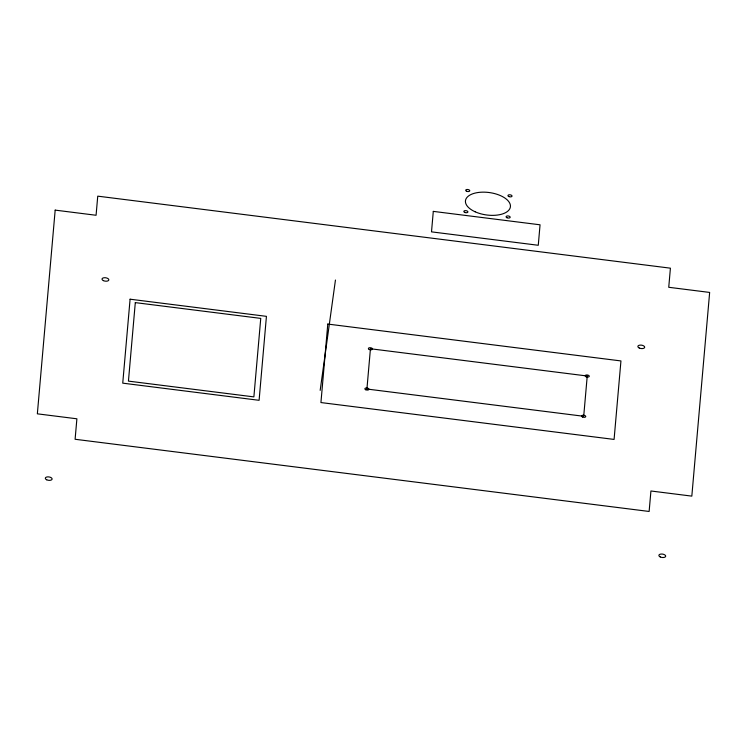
<?xml version="1.0" encoding="UTF-8"?>
<svg xmlns="http://www.w3.org/2000/svg" width="747" height="747" viewBox="0 0 747 747"><rect width="100%" height="100%" fill="white"/><g stroke="black" fill="none" stroke-linecap="round" stroke-linejoin="round"><path stroke-width="1.12" d="M320.174 390.364L335.45 280.032M55.175 210.122L37.35 413.829L76.894 418.796L75.102 439.273L649.134 511.462L650.926 490.984L691.825 496.129L709.65 292.432L668.742 287.287L670.414 268.173L97.745 196.153L96.074 215.267L55.175 210.122M130.09 299.202L122.741 383.155L259.097 400.308L266.436 316.345L130.09 299.202M135.3 302.619L128.437 381.119L253.877 396.89L260.75 318.39L135.3 302.619M327.793 324.067L320.93 402.558L614.081 439.423L620.944 360.932L327.793 324.067M370.437 348.746L366.917 389.019L583.706 416.284L587.235 376.012L370.437 348.746M433.297 211.382L431.505 231.859L538.27 245.277L540.053 224.8L433.297 211.382M582.492 416.985A2.064 1.027 7.9 0 0 585.741 416.611A2.064 1.027 7.9 0 0 582.893 415.248A2.064 1.027 7.9 0 0 582.492 416.985M365.694 389.729A2.064 1.027 7.9 0 0 368.943 389.355A2.064 1.027 7.9 0 0 366.105 387.992A2.064 1.027 7.9 0 0 365.694 389.729M369.214 349.456A2.064 1.027 7.9 0 0 372.473 349.082A2.064 1.027 7.9 0 0 369.625 347.719A2.064 1.027 7.9 0 0 369.214 349.456M586.012 376.712A2.064 1.027 7.9 0 0 589.271 376.339A2.064 1.027 7.9 0 0 586.423 374.975A2.064 1.027 7.9 0 0 586.012 376.712M660.255 556.954A3.436 1.709 7.9 0 0 665.68 556.328A3.436 1.709 7.9 0 0 660.936 554.059A3.436 1.709 7.9 0 0 660.255 556.954M46.688 479.789A3.436 1.709 7.9 0 0 52.103 479.163A3.436 1.709 7.9 0 0 47.36 476.894A3.436 1.709 7.9 0 0 46.688 479.789M103.394 280.629A3.436 1.709 7.9 0 0 108.819 280.013A3.436 1.709 7.9 0 0 104.076 277.735A3.436 1.709 7.9 0 0 103.394 280.629M639.245 348.018A3.436 1.709 7.9 0 0 644.67 347.392A3.436 1.709 7.9 0 0 639.927 345.123A3.436 1.709 7.9 0 0 639.245 348.018M475.157 211.803A22.681 11.298 7.9 0 0 510.378 206.984A22.681 11.298 7.9 0 0 478.257 192.483A22.681 11.298 7.9 0 0 475.157 211.803M506.914 217.704A2.064 1.027 7.9 0 0 510.173 217.321A2.064 1.027 7.9 0 0 507.325 215.958A2.064 1.027 7.9 0 0 506.914 217.704M464.653 212.381A2.064 1.027 7.9 0 0 467.902 212.008A2.064 1.027 7.9 0 0 465.054 210.645A2.064 1.027 7.9 0 0 464.653 212.381M466.502 191.223A2.064 1.027 7.9 0 0 469.751 190.849A2.064 1.027 7.9 0 0 466.912 189.486A2.064 1.027 7.9 0 0 466.502 191.223M508.772 196.536A2.064 1.027 7.9 0 0 512.022 196.162A2.064 1.027 7.9 0 0 509.174 194.799A2.064 1.027 7.9 0 0 508.772 196.536"/></g></svg>
